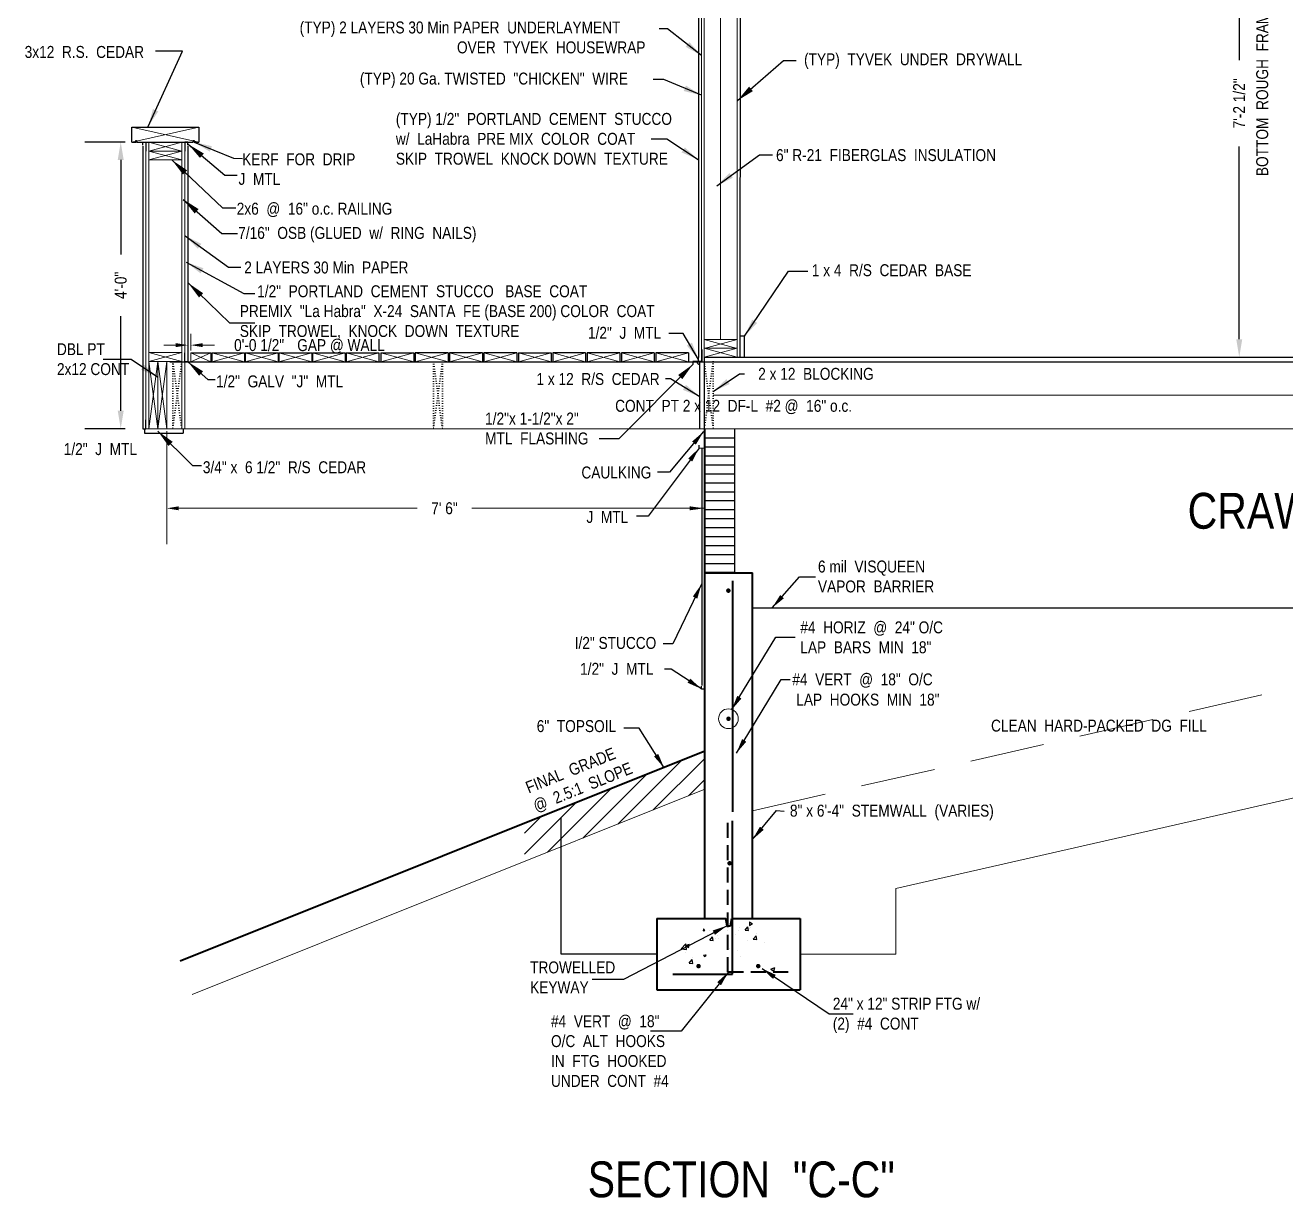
# Model space of a CAD drawing. Extents: x 1662 to 3024, y -14186 to -10515.
# Drawn here: x 1934.9 to 2146.1, y -14156.8 to -13960.5 of the extents above; entities that cross this region are included whole.
import ezdxf

# ---------------------------------------------------------------- set-up
doc = ezdxf.new("R2010")
doc.units = 0
doc.header["$LTSCALE"] = 50
doc.header["$MEASUREMENT"] = 0
doc.linetypes.add('DASHED', pattern=[0.75, 0.5, -0.25])
doc.linetypes.add('DOT2', pattern=[0.125, 0, -0.125])
for name, color, linetype in [('CONCRETE', 7, 'CONTINUOUS'), ('DECK_FRAMING', 4, 'CONTINUOUS'), ('FINFRAMING', 4, 'CONTINUOUS'), ('FLOOR_FRAMING', 3, 'CONTINUOUS'), ('INSULATION', 30, 'CONTINUOUS'), ('PAINTER DIM', 3, 'CONTINUOUS'), ('ROOF_FRAMING', 7, 'CONTINUOUS'), ('TEXT', 250, 'CONTINUOUS'), ('WALL_FRAMING', 2, 'CONTINUOUS'), ('WALLS', 5, 'CONTINUOUS')]:
    doc.layers.add(name, color=color, linetype=linetype)
doc.layers.add('FOUNDATION', color=7, linetype='CONTINUOUS', lineweight=40)
doc.layers.add('FOUNDATION TEXT', color=7, linetype='CONTINUOUS', lineweight=9)
doc.styles.add('ARCHENT', font='technical.ttf', dxfattribs={"height": 2})
doc.linetypes.add('BATTING', pattern='A,0.0001,-0.1,[134,ltypeshp.shx,S=0.1,R=0,X=-0.1,Y=0],-0.2,[134,ltypeshp.shx,S=0.1,R=180,X=0.1,Y=0],-0.1', length=0.4001)
doc.dimstyles.new('ARCHENTLTD', dxfattribs={"dimtxt": 2, "dimasz": 3, "dimexe": 6, "dimexo": 3, "dimgap": 2, "dimtad": 0, "dimdec": 3, "dimzin": 1, "dimdsep": 46, "dimlunit": 4, "dimtxsty": 'ARCHENT', "dimcen": 2, "dimadec": 0, "dimazin": 0, "dimtfac": 1, "dimtdec": 3, "dimtofl": 0, "dimtmove": 0, "dimatfit": 3, "dimfxl": 1, "dimfrac": 2, "dimtolj": 1, "dimtzin": 0, "dimarcsym": 0})

# ---------------------------------------------------------------- blocks, each defined once
blk = doc.blocks.new('*D159')
at = {"layer": 'TEXT', "color": 0, "linetype": 'Continuous', "lineweight": -2, "ltscale": 0.5}
for p, q in [((1951.64, -13980.04), (1944.92, -13980.04)), ((1950.92, -13983.04), (1950.92, -13998.87)), ((1950.92, -14025.04), (1950.92, -14009.22)), ((1951.64, -14028.04), (1944.92, -14028.04))]:
    blk.add_line(p, q, dxfattribs=at)
at = {"layer": 'TEXT', "color": 0, "linetype": 'Continuous', "lineweight": 9, "ltscale": 0.5}
for points in [[(1950.42, -13983.04), (1951.42, -13983.04), (1950.92, -13980.04)], [(1950.42, -14025.04), (1951.42, -14025.04), (1950.92, -14028.04)]]:
    blk.add_solid(points, dxfattribs=at)
at = {"layer": 'TEXT', "color": 0, "linetype": 'Continuous', "lineweight": 20, "ltscale": 0.5, "insert": (1950.92, -14004.04), "char_height": 2, "attachment_point": 5, "rotation": 90, "style": 'ARCHENT'}
blk.add_mtext('\\A1;4\'-0"', dxfattribs=at)
blk = doc.blocks.new('*D169')
at = {"layer": 'PAINTER DIM', "color": 0, "lineweight": -2, "ltscale": 0.25}
for p, q in [((2090.65, -13931.04), (2144.28, -13931.04)), ((2138.28, -13934.04), (2138.28, -13966.35)), ((2138.28, -14013.07), (2138.28, -13980.77)), ((2092.09, -14016.07), (2144.28, -14016.07))]:
    blk.add_line(p, q, dxfattribs=at)
at = {"layer": 'PAINTER DIM', "color": 0, "lineweight": 9, "ltscale": 0.25}
for points in [[(2137.78, -13934.04), (2138.78, -13934.04), (2138.28, -13931.04)], [(2137.78, -14013.07), (2138.78, -14013.07), (2138.28, -14016.07)]]:
    blk.add_solid(points, dxfattribs=at)
at = {"layer": 'PAINTER DIM', "color": 0, "lineweight": 9, "ltscale": 0.25, "insert": (2138.28, -13973.56), "char_height": 2, "attachment_point": 5, "rotation": 90, "style": 'ARCHENT'}
blk.add_mtext('\\A1;7\'-2 1/2"', dxfattribs=at)
blk = doc.blocks.new('*D183')
at = {"layer": 'PAINTER DIM', "color": 0, "lineweight": -2, "ltscale": 0.25}
for p, q in [((2057.15, -13900.01), (2165.22, -13900.01)), ((2159.22, -13903.01), (2159.22, -13950.67)), ((2159.22, -14013.04), (2159.22, -13965.39)), ((2057.18, -14016.04), (2165.22, -14016.04))]:
    blk.add_line(p, q, dxfattribs=at)
at = {"layer": 'PAINTER DIM', "color": 0, "lineweight": 9, "ltscale": 0.25}
for points in [[(2158.72, -13903.01), (2159.72, -13903.01), (2159.22, -13900.01)], [(2158.72, -14013.04), (2159.72, -14013.04), (2159.22, -14016.04)]]:
    blk.add_solid(points, dxfattribs=at)
at = {"layer": 'PAINTER DIM', "color": 0, "lineweight": 9, "ltscale": 0.25, "insert": (2159.22, -13958.03), "char_height": 2, "attachment_point": 5, "rotation": 90, "style": 'ARCHENT'}
blk.add_mtext('\\A1;9\'-9 1/2"', dxfattribs=at)

msp = doc.modelspace()

# ---------------------------------------------------------------- hatches: boundary and pattern name
at = {"layer": 'FOUNDATION', "lineweight": 9, "ltscale": 1.5}
h = msp.add_hatch(dxfattribs=at)
h.set_pattern_fill('ANSI31', color=3, scale=20, style=0)
h.set_pattern_definition([(45, (-9484.6394, -16084.8436), (-1.76776695, 1.76776695), [])])
h.paths.add_polyline_path([(2048.5717, -14088.509), (2048.5717, -14082.0468), (2018.5717, -14094.0468), (2018.5717, -14100.509)])

# ---------------------------------------------------------------- linework, layer by layer
at = {"layer": 'CONCRETE', "color": 7, "linetype": 'Continuous', "lineweight": 30, "ltscale": 0.125}
for p, q in [((2047.723, -13955.6857), (2047.723, -14016.1363)), ((2047.723, -14016.7706), (2047.723, -14016.2706)), ((2048.223, -14015.2706), (2048.223, -14016.7706)), ((2048.223, -14016.7706), (2047.723, -14016.7706)), ((2047.9099, -14028.0701), (2047.9099, -14016.8184)), ((2047.8112, -14031.2789), (2047.8112, -14030.7789)), ((2048.2085, -14071.6488), (2048.2085, -14071.1488)), ((2048.7085, -14070.1488), (2048.7085, -14071.6488)), ((2048.7085, -14071.6488), (2048.2085, -14071.6488))]:
    msp.add_line(p, q, dxfattribs=at)
at = {"layer": 'CONCRETE', "color": 3, "lineweight": 9, "ltscale": 0.25}
msp.add_line((2057.6808, -14016.0684), (2156.5718, -14016.0684), dxfattribs=at)
at = {"layer": 'CONCRETE', "color": 7, "linetype": 'Continuous', "lineweight": 20, "ltscale": 0.125}
msp.add_line((2048.7481, -14031.2789), (2047.8112, -14031.2789), dxfattribs=at)
at = {"layer": 'CONCRETE', "color": 7, "linetype": 'Continuous', "lineweight": 30, "ltscale": 0.25}
msp.add_line((2048.2481, -14031.2789), (2048.2481, -14071.0488), dxfattribs=at)
at = {"layer": 'CONCRETE', "color": 7, "linetype": 'Continuous', "lineweight": 40, "ltscale": 0.15}
msp.add_line((2053.3911, -14053.5045), (2053.3911, -14092.1814), dxfattribs=at)
at = {"layer": 'CONCRETE', "color": 35, "lineweight": 30, "ltscale": 1.5}
msp.add_line((2056.7481, -14058.0443), (2266.8069, -14058.0443), dxfattribs=at)
at = {"layer": 'CONCRETE', "lineweight": 30, "ltscale": 1.5}
for p, q in [((2024.6813, -14116.0443), (2024.6813, -14093.1334)), ((2040.7147, -14116.0443), (2024.6813, -14116.0443))]:
    msp.add_line(p, q, dxfattribs=at)
at = {"layer": 'CONCRETE', "color": 7, "linetype": 'DASHED', "lineweight": 40, "ltscale": 0.1}
for p, q in [((2052.6125, -14119.0443), (2052.6125, -14093.6897)), ((2062.7147, -14119.0443), (2052.6125, -14119.0443))]:
    msp.add_line(p, q, dxfattribs=at)
at = {"layer": 'CONCRETE', "color": 7, "linetype": 'Continuous', "lineweight": 40, "ltscale": 1.5}
for p, q in [((2053.3911, -14119.3711), (2053.3911, -14093.6897)), ((2043.3911, -14119.3711), (2053.3911, -14119.3711))]:
    msp.add_line(p, q, dxfattribs=at)
at = {"layer": 'CONCRETE', "lineweight": 20, "ltscale": 1.5}
for p, q in [((2080.7481, -14105.0371), (2080.7481, -14116.0443)), ((2080.7481, -14116.0443), (2064.7147, -14116.0443))]:
    msp.add_line(p, q, dxfattribs=at)
at = {"layer": 'CONCRETE', "color": 7, "linetype": 'Continuous', "ltscale": 3}
for p, q in [((2054.5771, -14111.4974), (2054.5771, -14111.4974)), ((2055.4942, -14112.0321), (2055.9763, -14111.4576)), ((2056.0918, -14112.0844), (2055.9762, -14111.4576)), ((2056.2342, -14110.6396), (2056.7316, -14110.9751)), ((2056.3882, -14111.509), (2056.3882, -14111.509)), ((2049.2828, -14112.7955), (2049.2828, -14112.7955)), ((2049.526, -14112.1376), (2049.526, -14112.1376)), ((2049.5859, -14113.6909), (2050.068, -14113.1164)), ((2049.5859, -14113.6909), (2050.1837, -14113.7432)), ((2050.1835, -14113.7433), (2050.0679, -14113.1164)), ((2050.0975, -14112.3372), (2050.0975, -14112.3372)), ((2050.4854, -14112.8254), (2050.4854, -14112.8254)), ((2050.4989, -14113.4728), (2050.4989, -14113.4728)), ((2050.8983, -14112.8587), (2050.8983, -14112.8587)), ((2051.1268, -14113.3973), (2051.1268, -14113.3973)), ((2052.6009, -14112.0076), (2052.6009, -14112.0076)), ((2053.8476, -14112.7815), (2053.8476, -14112.7815)), ((2054.3339, -14112.1553), (2054.3339, -14112.1553)), ((2055.4942, -14112.0321), (2056.0919, -14112.0844)), ((2055.8372, -14113.6984), (2055.8372, -14113.6984)), ((2056.3173, -14111.8243), (2056.3173, -14111.8243)), ((2056.8817, -14113.554), (2057.3638, -14112.9795)), ((2056.8817, -14113.554), (2057.4795, -14113.6063)), ((2057.4793, -14113.6063), (2057.3637, -14112.9795)), ((2057.4423, -14112.5658), (2057.4423, -14112.5658)), ((2044.8046, -14115.1243), (2045.5835, -14114.3126)), ((2044.8046, -14115.1243), (2045.694, -14115.2623)), ((2045.5106, -14114.6133), (2046.2108, -14114.3445)), ((2045.5106, -14114.6133), (2046.008, -14114.9488)), ((2045.6939, -14115.2623), (2045.5834, -14114.3126)), ((2045.5937, -14115.798), (2045.5937, -14115.798)), ((2046.0079, -14114.9488), (2046.2107, -14114.3445)), ((2052.8816, -14115.021), (2052.8816, -14115.021)), ((2054.2123, -14115.4842), (2054.2123, -14115.4842)), ((2058.7134, -14114.02), (2058.7134, -14114.02)), ((2046.1582, -14117.5277), (2046.6403, -14116.9531)), ((2046.1582, -14117.5277), (2046.7559, -14117.58)), ((2046.7558, -14117.58), (2046.6401, -14116.9532)), ((2046.7188, -14116.5395), (2046.7188, -14116.5395)), ((2054.8116, -14116.5099), (2054.8116, -14116.5099)), ((2059.813, -14118.5477), (2060.5132, -14118.2789)), ((2059.813, -14118.5477), (2060.3104, -14118.8832)), ((2060.3103, -14118.8833), (2060.5131, -14118.279))]:
    msp.add_line(p, q, dxfattribs=at)
at = {"layer": 'CONCRETE', "ltscale": 1.5}
for p, q in [((2056.2272, -14110.6489), (2056.2573, -14111.2514)), ((2056.2573, -14111.2514), (2056.7246, -14110.9652)), ((2048.5398, -14111.8126), (2048.49, -14112.153)), ((2048.49, -14112.153), (2048.7725, -14112.0617)), ((2048.5289, -14116.2289), (2048.9339, -14116.1566)), ((2048.9339, -14116.1566), (2048.7965, -14116.4891))]:
    msp.add_line(p, q, dxfattribs=at)
at = {"layer": 'CONCRETE', "color": 1, "linetype": 'Continuous', "ltscale": 1.5, "const_width": 0.375}
for points in [[(2052.8941, -14055.1682, -1), (2052.5191, -14055.1682, -1)], [(2052.9117, -14076.6143, -1), (2052.5367, -14076.6143, -1)], [(2053.0979, -14100.8242, -1), (2052.7229, -14100.8242, -1)]]:
    msp.add_lwpolyline(points, format="xyb", close=True, dxfattribs=at)
at = {"layer": 'CONCRETE', "color": 7, "linetype": 'Continuous', "ltscale": 1.5, "const_width": 0.375}
for points in [[(2047.5272, -14118.0443, 1), (2047.9022, -14118.0443, 1)], [(2057.9022, -14118.0443, -1), (2057.5272, -14118.0443, -1)]]:
    msp.add_lwpolyline(points, format="xyb", close=True, dxfattribs=at)
at = {"layer": 'DECK_FRAMING', "color": 7, "linetype": 'Continuous', "lineweight": 9, "ltscale": 0.25}
for p, q in [((1952.7626, -13977.5444), (1964.0126, -13980.0444)), ((1952.7626, -13980.0444), (1964.0126, -13977.5444))]:
    msp.add_line(p, q, dxfattribs=at)
at = {"layer": 'DECK_FRAMING', "color": 7, "linetype": 'Continuous', "lineweight": 9, "ltscale": 1.5}
for p, q in [((1966.0187, -14015.3241), (1962.6447, -14016.8184)), ((1962.6447, -14015.3241), (1966.0187, -14016.8241)), ((1971.6722, -14015.3241), (1966.1687, -14016.8241)), ((1966.1722, -14015.3241), (1971.6722, -14016.8241)), ((1977.2854, -14015.3241), (1971.7819, -14016.8241)), ((1971.7854, -14015.3241), (1977.2854, -14016.8241)), ((1982.914, -14015.3241), (1977.4104, -14016.8241)), ((1977.414, -14015.3241), (1982.914, -14016.8241)), ((1988.5356, -14015.3241), (1983.0321, -14016.8241)), ((1983.0356, -14015.3241), (1988.5356, -14016.8241)), ((1994.1641, -14015.3241), (1988.6606, -14016.8241)), ((1988.6641, -14015.3241), (1994.1641, -14016.8241)), ((1994.5086, -14015.3241), (2000.0127, -14016.8241)), ((2000.0127, -14015.3241), (1994.5086, -14016.8241)), ((2000.2621, -14015.3241), (2005.7662, -14016.8241)), ((2005.7662, -14015.3241), (2000.2621, -14016.8241)), ((2006.0156, -14015.3241), (2011.5197, -14016.8241)), ((2011.5197, -14015.3241), (2006.0156, -14016.8241)), ((2011.7691, -14015.3241), (2017.2732, -14016.8241)), ((2017.2732, -14015.3241), (2011.7691, -14016.8241)), ((2017.5305, -14015.3456), (2023.0346, -14016.8456)), ((2023.0346, -14015.3456), (2017.5305, -14016.8456)), ((2023.2762, -14015.3241), (2028.7803, -14016.8241)), ((2028.7803, -14015.3241), (2023.2762, -14016.8241)), ((2029.0297, -14015.3241), (2034.5338, -14016.8241)), ((2034.5338, -14015.3241), (2029.0297, -14016.8241)), ((2034.7832, -14015.3241), (2040.2873, -14016.8241)), ((2040.2873, -14015.3241), (2034.7832, -14016.8241)), ((2040.5367, -14015.3241), (2046.0409, -14016.8241)), ((2046.0409, -14015.3241), (2040.5367, -14016.8241))]:
    msp.add_line(p, q, dxfattribs=at)
at = {"layer": 'DECK_FRAMING', "color": 7, "linetype": 'Continuous', "ltscale": 1.5}
for p, q in [((1962.6447, -14015.3241), (1966.0187, -14015.3241)), ((1966.0187, -14015.3241), (1966.0187, -14016.8241)), ((1966.1722, -14015.3241), (1966.1687, -14016.8241)), ((1966.1722, -14015.3241), (1971.6722, -14015.3241)), ((1971.6722, -14015.3241), (1971.6722, -14016.8241)), ((1971.7854, -14015.3241), (1971.7819, -14016.8241)), ((1971.7854, -14015.3241), (1977.2854, -14015.3241)), ((1977.2854, -14015.3241), (1977.2854, -14016.8241)), ((1977.414, -14015.3241), (1977.4104, -14016.8241)), ((1977.414, -14015.3241), (1982.914, -14015.3241)), ((1982.914, -14015.3241), (1982.914, -14016.8241)), ((1983.0356, -14015.3241), (1983.0321, -14016.8241)), ((1983.0356, -14015.3241), (1988.5356, -14015.3241)), ((1988.5356, -14015.3241), (1988.5356, -14016.8241)), ((1988.6641, -14015.3241), (1988.6606, -14016.8241)), ((1988.6641, -14015.3241), (1994.1641, -14015.3241)), ((1994.1641, -14015.3241), (1994.1641, -14016.8241)), ((1994.5086, -14015.3241), (1994.5086, -14016.8241)), ((1994.5127, -14015.3241), (2000.0127, -14015.3241)), ((2000.0127, -14015.3241), (2000.0127, -14016.8241)), ((2005.7662, -14015.3241), (2000.2621, -14015.3241)), ((2000.2621, -14015.3241), (2000.2621, -14016.8241)), ((2005.7662, -14015.3241), (2005.7662, -14016.8241)), ((2011.5197, -14015.3241), (2006.0156, -14015.3241)), ((2006.0156, -14015.3241), (2006.0156, -14016.8241)), ((2011.5197, -14015.3241), (2011.5197, -14016.8241)), ((2017.2732, -14015.3241), (2011.7691, -14015.3241)), ((2011.7691, -14015.3241), (2011.7691, -14016.8241)), ((2017.2732, -14015.3241), (2017.2732, -14016.8241)), ((2017.5305, -14015.3456), (2017.5305, -14016.8456)), ((2017.5305, -14015.3456), (2023.0305, -14015.3456)), ((2023.0346, -14015.3456), (2023.0346, -14016.8456)), ((2028.7803, -14015.3241), (2023.2762, -14015.3241)), ((2023.284, -14015.3456), (2023.284, -14016.8456)), ((2028.7803, -14015.3241), (2028.7803, -14016.8241)), ((2034.5338, -14015.3241), (2029.0297, -14015.3241)), ((2029.0297, -14015.3241), (2029.0297, -14016.8241)), ((2034.5338, -14015.3241), (2034.5338, -14016.8241)), ((2040.2873, -14015.3241), (2034.7832, -14015.3241)), ((2034.7832, -14015.3241), (2034.7832, -14016.8241)), ((2040.2873, -14015.3241), (2040.2873, -14016.8241)), ((2046.0409, -14015.3241), (2040.5367, -14015.3241)), ((2040.5367, -14015.3241), (2040.5367, -14016.8241)), ((2046.0409, -14015.3241), (2046.0409, -14016.8241))]:
    msp.add_line(p, q, dxfattribs=at)
at = {"layer": 'FINFRAMING', "color": 7, "linetype": 'Continuous', "lineweight": 30, "ltscale": 0.125}
for p, q in [((2054.6808, -14016.0684), (2054.7102, -13955.6857)), ((2055.4317, -14012.544), (2054.6808, -14012.5442)), ((2055.4317, -14016.044), (2055.4317, -14012.544))]:
    msp.add_line(p, q, dxfattribs=at)
at = {"layer": 'FINFRAMING', "color": 7, "linetype": 'Continuous', "lineweight": 30, "ltscale": 0.25}
for p, q in [((2048.2581, -14014.7575), (2048.2463, -14016.7815)), ((2046.7463, -14016.7815), (2046.7463, -14017.2815)), ((2048.2463, -14016.7815), (2046.7463, -14016.7815))]:
    msp.add_line(p, q, dxfattribs=at)
at = {"layer": 'FINFRAMING', "color": 7, "linetype": 'Continuous', "lineweight": 9, "ltscale": 0.25}
for p, q in [((2048.7892, -14112.0617), (2048.5392, -14111.8117)), ((2048.7892, -14116.4811), (2048.5392, -14116.2311))]:
    msp.add_line(p, q, dxfattribs=at)
at = {"layer": 'FINFRAMING', "color": 7, "linetype": 'Continuous', "lineweight": 30, "ltscale": 0.25}
msp.add_arc((2047.9104, -14016.8422), 0.4386, 176.892641, 269.941164, dxfattribs=at)
at = {"layer": 'FLOOR_FRAMING', "color": 7, "linetype": 'Continuous', "lineweight": 20, "ltscale": 1.5}
for p, q in [((2048.6605, -13934.0443), (2048.6605, -14016.0443)), ((2048.6599, -14013.0925), (2054.1599, -14013.0925)), ((2048.6599, -14014.5684), (2054.1599, -14014.5684)), ((1958.6448, -14016.7943), (1958.6448, -14028.0443))]:
    msp.add_line(p, q, dxfattribs=at)
at = {"layer": 'FLOOR_FRAMING', "color": 7, "linetype": 'Continuous', "lineweight": 30, "ltscale": 0.25}
for p, q in [((1954.6448, -13980.7318), (1954.6448, -14027.4818)), ((1962.1448, -13980.7318), (1962.1448, -14016.8184))]:
    msp.add_line(p, q, dxfattribs=at)
at = {"layer": 'FLOOR_FRAMING', "color": 7, "linetype": 'Continuous', "lineweight": 20, "ltscale": 0.25}
for p, q in [((1955.6448, -13980.0443), (1955.6448, -14028.0443)), ((1961.1448, -13980.0443), (1961.1448, -14028.0443)), ((1955.1448, -13981.6068), (1955.1448, -14026.4818)), ((1961.1448, -13981.5443), (1955.6448, -13981.5443)), ((1961.6448, -13981.6068), (1961.6448, -14016.8184)), ((1961.1448, -13983.0443), (1955.6448, -13983.0443)), ((1961.1448, -14015.2944), (1955.6304, -14015.2944)), ((1957.1448, -14016.7943), (1957.1448, -14028.0443)), ((1961.6448, -14016.8184), (1961.6448, -14028.0443))]:
    msp.add_line(p, q, dxfattribs=at)
at = {"layer": 'FLOOR_FRAMING', "color": 7, "linetype": 'Continuous', "lineweight": 9, "ltscale": 0.25}
for p, q in [((1955.6448, -13980.0443), (1961.1448, -13981.5443)), ((1961.1304, -13980.0444), (1955.6448, -13981.5443)), ((1955.6448, -13981.5443), (1961.1448, -13983.0443)), ((1961.1304, -13981.5444), (1955.6448, -13983.0443)), ((1955.6304, -14015.2944), (1961.1448, -14016.7943)), ((1961.1448, -14015.2944), (1955.6448, -14016.7943)), ((1957.1448, -14016.7943), (1955.6448, -14028.0443)), ((1955.6448, -14016.7943), (1957.1448, -14028.0443)), ((1958.6448, -14016.7943), (1957.1448, -14028.0443)), ((1957.1448, -14016.7943), (1958.6448, -14028.0443))]:
    msp.add_line(p, q, dxfattribs=at)
at = {"layer": 'FLOOR_FRAMING', "color": 7, "linetype": 'Continuous', "lineweight": 9, "ltscale": 1.5}
for p, q in [((2048.6599, -14013.0925), (2054.1599, -14014.5925)), ((2054.1599, -14013.0925), (2048.6599, -14014.5925)), ((2048.6599, -14014.5684), (2054.1599, -14016.0684)), ((2054.1599, -14014.5684), (2048.6599, -14016.0684))]:
    msp.add_line(p, q, dxfattribs=at)
at = {"layer": 'FLOOR_FRAMING', "color": 7, "linetype": 'Continuous'}
for p, q in [((2048.6599, -14016.0443), (2048.6599, -14016.7943)), ((2048.6599, -14016.7943), (2048.6599, -14028.0925)), ((2053.7849, -14052.0432), (2053.7849, -14028.0684)), ((2048.6598, -14029.5925), (2053.7849, -14029.5925)), ((2048.6598, -14031.0924), (2053.7848, -14031.0924)), ((2048.6598, -14032.5924), (2053.7849, -14032.5924)), ((2048.6598, -14034.0924), (2053.7849, -14034.0924)), ((2048.6598, -14035.5924), (2053.7849, -14035.5924)), ((2048.6598, -14037.0924), (2053.7849, -14037.0924)), ((2048.6598, -14038.5923), (2053.7849, -14038.5923)), ((2048.6598, -14040.0923), (2053.7849, -14040.0923)), ((2048.6598, -14041.5923), (2053.7849, -14041.5923)), ((2048.6598, -14043.0923), (2053.7848, -14043.0923)), ((2048.6598, -14044.5923), (2053.7849, -14044.5923)), ((2048.6598, -14046.0923), (2053.7849, -14046.0923)), ((2048.6598, -14047.5922), (2053.7849, -14047.5922)), ((2048.6598, -14049.0922), (2053.7849, -14049.0922)), ((2048.6598, -14050.5922), (2053.7849, -14050.5922)), ((2048.6598, -14052.0432), (2053.7894, -14052.0525))]:
    msp.add_line(p, q, dxfattribs=at)
at = {"layer": 'FLOOR_FRAMING', "color": 7, "linetype": 'Continuous', "lineweight": 20}
for p, q in [((1961.1448, -14016.7943), (1955.6448, -14016.7943)), ((2048.6599, -14028.0703), (1955.1448, -14028.0443)), ((2515.276, -14028.0703), (2048.6599, -14028.0703))]:
    msp.add_line(p, q, dxfattribs=at)
at = {"layer": 'FLOOR_FRAMING', "color": 7, "linetype": 'DOT2', "lineweight": 9, "ltscale": 0.05}
for p, q in [((1959.6448, -14016.8203), (1961.1416, -14028.046)), ((1961.1448, -14016.8203), (1959.6481, -14028.0456)), ((2003.3084, -14016.8203), (2004.8084, -14028.0703)), ((2004.8084, -14016.8203), (2003.3084, -14028.0703))]:
    msp.add_line(p, q, dxfattribs=at)
at = {"layer": 'FLOOR_FRAMING', "color": 7, "linetype": 'DOT2', "lineweight": 15, "ltscale": 0.05}
for p, q in [((2003.3084, -14016.8203), (2003.3084, -14028.0703)), ((2004.8084, -14016.8203), (2004.8084, -14028.0703)), ((2050.1599, -14016.7943), (2048.6599, -14028.0703)), ((2048.6631, -14016.8184), (2050.1599, -14028.0443)), ((2050.1599, -14016.7943), (2050.1599, -14028.0443))]:
    msp.add_line(p, q, dxfattribs=at)
at = {"layer": 'FOUNDATION', "ltscale": 1.5}
for p, q in [((2048.7481, -14110.0443), (2048.7481, -14028.0925)), ((2048.6602, -14052.1682), (2056.7481, -14052.1682)), ((2056.7481, -14110.0443), (2056.7481, -14052.1682)), ((2040.7147, -14110.0443), (2052.2724, -14110.0443)), ((2040.7147, -14110.0443), (2040.7147, -14122.0443)), ((2053.2762, -14110.0443), (2064.7147, -14110.0443)), ((2064.7147, -14110.0443), (2064.7147, -14122.0443)), ((2040.7147, -14122.0443), (2064.7147, -14122.0443))]:
    msp.add_line(p, q, dxfattribs=at)
at = {"layer": 'FOUNDATION', "linetype": 'DASHED', "lineweight": 9, "ltscale": 0.5}
msp.add_line((2056.7481, -14092.0443), (2266.526, -14044.2452), dxfattribs=at)
at = {"layer": 'FOUNDATION', "lineweight": 20, "ltscale": 1.5}
msp.add_line((2080.7481, -14105.0371), (2240.7531, -14068.579), dxfattribs=at)
at = {"layer": 'FOUNDATION', "color": 3, "ltscale": 1.5}
msp.add_line((1960.8554, -14117.1333), (2048.7481, -14081.9762), dxfattribs=at)
at = {"layer": 'FOUNDATION', "color": 3, "lineweight": 20, "ltscale": 1.5}
msp.add_line((1962.8631, -14122.7924), (2048.7481, -14088.4384), dxfattribs=at)
at = {"layer": 'FOUNDATION', "color": 7, "linetype": 'Continuous', "ltscale": 0.5}
for p, q in [((2052.4875, -14111.3129), (2052.2724, -14110.0443)), ((2053.0649, -14111.3125), (2053.28, -14110.0443))]:
    msp.add_line(p, q, dxfattribs=at)
at = {"layer": 'FOUNDATION', "color": 7, "linetype": 'Continuous', "ltscale": 0.125}
msp.add_line((2052.4875, -14111.3129), (2053.0649, -14111.3125), dxfattribs=at)
at = {"layer": 'FOUNDATION TEXT', "color": 7, "linetype": 'Continuous', "ltscale": 0.15}
msp.add_circle((2052.7242, -14076.6143), 1.649, dxfattribs=at)
at = {"layer": 'INSULATION', "linetype": 'BATTING', "lineweight": 9, "ltscale": 0.125}
msp.add_line((2051.3804, -13934.0443), (2051.4099, -14013.0925), dxfattribs=at)
at = {"layer": 'INSULATION', "linetype": 'BATTING', "lineweight": 9, "ltscale": 0.25}
msp.add_line((2050.1599, -14022.4193), (2273.0453, -14022.4213), dxfattribs=at)
at = {"layer": 'ROOF_FRAMING', "linetype": 'Continuous', "lineweight": 20, "ltscale": 0.5}
msp.add_line((2054.1605, -13934.0443), (2054.1817, -14016.0443), dxfattribs=at)
at = {"layer": 'ROOF_FRAMING', "linetype": 'Continuous', "lineweight": 20, "ltscale": 0.125}
for p, q in [((1962.1448, -14012.3241), (1962.1448, -14008.0507)), ((1962.6447, -14015.3241), (1962.6447, -14016.8184))]:
    msp.add_line(p, q, dxfattribs=at)
at = {"layer": 'ROOF_FRAMING', "linetype": 'Continuous', "lineweight": 9, "ltscale": 0.125}
for p, q in [((1962.6662, -14012.1827), (1962.6662, -14014.9493)), ((1960.1448, -14014.0507), (1958.1448, -14014.0507)), ((1964.6447, -14014.0507), (1966.6447, -14014.0507))]:
    msp.add_line(p, q, dxfattribs=at)
at = {"layer": 'ROOF_FRAMING', "color": 7, "linetype": 'Continuous'}
for p, q in [((2048.6599, -14016.0684), (2055.4317, -14016.0684)), ((1959.1448, -14016.8184), (2048.6599, -14016.8184)), ((2048.6599, -14016.8184), (2274.5474, -14016.8184))]:
    msp.add_line(p, q, dxfattribs=at)
at = {"layer": 'ROOF_FRAMING', "color": 7, "linetype": 'Continuous', "lineweight": 30}
msp.add_line((2055.4317, -14016.0684), (2274.5356, -14016.0684), dxfattribs=at)
at = {"layer": 'ROOF_FRAMING', "linetype": 'Continuous', "lineweight": 9, "ltscale": 0.125}
for points in [[(1960.1448, -14013.7174), (1960.1448, -14014.3841), (1962.1448, -14014.0507)], [(1964.6447, -14013.7174), (1964.6447, -14014.3841), (1962.6447, -14014.0507)]]:
    msp.add_solid(points, dxfattribs=at)
at = {"layer": 'TEXT', "color": 7, "linetype": 'Continuous', "ltscale": 0.15}
for p, q in [((1953.7626, -13980.0444), (1962.1462, -13980.0444)), ((1955.6448, -13980.0443), (1961.1304, -13980.0444))]:
    msp.add_line(p, q, dxfattribs=at)
at = {"layer": 'TEXT', "color": 7, "linetype": 'Continuous', "lineweight": 30, "ltscale": 0.125}
msp.add_line((1962.1462, -13980.0443), (1961.6462, -13980.0443), dxfattribs=at)
at = {"layer": 'TEXT', "color": 7, "linetype": 'Continuous', "lineweight": 30, "ltscale": 0.15}
for p, q in [((1962.1462, -13980.0444), (1963.0794, -13980.0444)), ((1963.2044, -13980.0444), (1964.0126, -13980.0444))]:
    msp.add_line(p, q, dxfattribs=at)
at = {"layer": 'TEXT', "color": 3, "linetype": 'Continuous', "lineweight": 20, "ltscale": 0.25}
msp.add_solid([(2046.2224, -14041.0452), (2046.2224, -14041.7119), (2048.6598, -14041.3786)], dxfattribs=at)
at = {"layer": 'TEXT', "color": 7, "linetype": 'Continuous', "lineweight": 20, "ltscale": 0.25}
msp.add_solid([(2046.2224, -14041.0452), (2046.2224, -14041.7119), (2048.2224, -14041.3786)], dxfattribs=at)
at = {"layer": 'WALL_FRAMING', "color": 7, "linetype": 'Continuous', "lineweight": 20, "ltscale": 0.14}
msp.add_line((2047.723, -13932.0443), (2047.723, -14016.8184), dxfattribs=at)
at = {"layer": 'WALL_FRAMING', "color": 7, "linetype": 'Continuous', "lineweight": 9, "ltscale": 0.14}
msp.add_line((2048.223, -13931.5443), (2048.223, -14016.8184), dxfattribs=at)
at = {"layer": 'WALL_FRAMING', "color": 7, "lineweight": 30, "ltscale": 0.25}
for p, q in [((1953.4278, -13980.0445), (1953.4278, -13979.7945)), ((1953.4278, -13979.7945), (1953.5528, -13979.7945)), ((1953.5528, -13979.7945), (1953.5529, -13980.0443)), ((1963.0794, -13979.7945), (1963.2044, -13979.7945)), ((1963.0794, -13980.0445), (1963.0794, -13979.7945)), ((1963.2044, -13979.7945), (1963.2044, -13980.0443))]:
    msp.add_line(p, q, dxfattribs=at)
at = {"layer": 'WALL_FRAMING', "color": 7, "lineweight": 9, "ltscale": 0.25}
msp.add_line((1954.8948, -14028.7906), (1961.3817, -14028.8094), dxfattribs=at)
at = {"layer": 'WALLS', "color": 7, "linetype": 'Continuous', "lineweight": 30, "ltscale": 0.5}
for p, q in [((1952.7626, -13980.0444), (1952.7626, -13977.5444)), ((1952.7626, -13977.5444), (1964.0126, -13977.5444)), ((1964.0126, -13977.5444), (1964.0126, -13980.0444)), ((1954.6357, -13980.5442), (1954.6357, -13980.0442)), ((1954.6357, -13980.0442), (1955.1357, -13980.0442)), ((1955.1357, -13980.0442), (1955.1357, -13981.5442)), ((1961.6462, -13980.0443), (1961.6462, -13981.5443)), ((1962.1462, -13980.5443), (1962.1462, -13980.0443)), ((1961.6448, -14016.8184), (1961.6448, -14015.3184)), ((1962.1448, -14016.8184), (1961.6448, -14016.8184)), ((1955.1448, -14028.0443), (1955.1448, -14026.5443)), ((1954.6448, -14027.5443), (1954.6448, -14028.0443)), ((1954.6448, -14028.0443), (1955.1448, -14028.0443)), ((1954.8948, -14028.0406), (1954.8948, -14028.7906)), ((1954.8948, -14028.7906), (1961.3817, -14028.8094)), ((1961.3817, -14028.0402), (1961.3817, -14028.8094))]:
    msp.add_line(p, q, dxfattribs=at)
at = {"layer": 'WALLS', "color": 7, "linetype": 'Continuous', "lineweight": 30, "ltscale": 0.15}
for p, q in [((1952.7626, -13980.0444), (1953.4278, -13980.0443)), ((1953.5529, -13980.0443), (1954.6357, -13980.0442))]:
    msp.add_line(p, q, dxfattribs=at)
at = {"layer": 'WALLS', "color": 7, "linetype": 'Continuous', "lineweight": 20, "ltscale": 0.5}
msp.add_line((1962.1462, -13980.0443), (1961.6462, -13980.0443), dxfattribs=at)
at = {"layer": 'WALLS', "color": 7, "linetype": 'DOT2', "lineweight": 15, "ltscale": 0.05}
msp.add_line((1959.6448, -14016.7943), (1959.6448, -14028.0202), dxfattribs=at)
at = {"layer": 'WALLS', "color": 3, "linetype": 'Continuous', "lineweight": 20, "ltscale": 0.125}
for p, q in [((1958.6448, -14028.4696), (1958.6448, -14047.3786)), ((1960.6448, -14041.3786), (2000.5497, -14041.3786)), ((2048.6598, -14041.3786), (2009.755, -14041.3786))]:
    msp.add_line(p, q, dxfattribs=at)
at = {"layer": 'WALLS', "color": 3, "linetype": 'Continuous', "lineweight": -3, "ltscale": 0.125}
msp.add_solid([(1960.6448, -14041.0452), (1960.6448, -14041.7119), (1958.6448, -14041.3786)], dxfattribs=at)

# ---------------------------------------------------------------- texts
at = {"layer": 'CONCRETE', "color": 7, "linetype": 'Continuous', "lineweight": 9, "ltscale": 0.125, "attachment_point": 1, "style": 'ARCHENT'}
for s, insert, char_height in [('CAULKING', (2028.0919, -14034.3734), 2), ('J  MTL', (2028.9335, -14041.8244), 2), ('I/2" STUCCO', (2026.9628, -14062.9247), 2), ('6"  TOPSOIL', (2020.607, -14076.848), 2), ('SECTION  "C-C"', (2029.1423, -14150.7576), 6)]:
    msp.add_mtext(s, dxfattribs=dict(at, insert=insert, char_height=char_height))
at = {"layer": 'CONCRETE', "color": 7, "linetype": 'Continuous', "lineweight": 9, "ltscale": 0.125, "width": 36.0625, "attachment_point": 1, "style": 'ARCHENT'}
for s, insert, char_height in [('CRAWLSPACE', (2129.6409, -14038.7909), 6), ('6 mil  VISQUEEN  \\PVAPOR  BARRIER', (2067.7133, -14050.1258), 2)]:
    msp.add_mtext(s, dxfattribs=dict(at, insert=insert, char_height=char_height))
at = {"layer": 'FOUNDATION TEXT', "color": 7, "linetype": 'Continuous', "lineweight": 9, "ltscale": 0.15, "char_height": 2, "attachment_point": 1, "style": 'ARCHENT'}
for s, insert, width in [('#4  HORIZ  @  24" O/C\\PLAP  BARS  MIN  18"', (2064.7616, -14060.3176), 30.1875), ('CLEAN  HARD-PACKED  DG  FILL', (2096.7079, -14076.7699), 51.732692), ('#4  VERT  @  18"\\PO/C  ALT  HOOKS  \\PIN  FTG  HOOKED\\PUNDER  CONT  #4', (2022.9949, -14126.2697), 36.125)]:
    msp.add_mtext(s, dxfattribs=dict(at, insert=insert, width=width))
at = {"layer": 'FOUNDATION TEXT', "color": 7, "linetype": 'Continuous', "lineweight": 9, "ltscale": 0.125, "char_height": 2, "attachment_point": 1, "style": 'ARCHENT'}
for s, insert in [('1/2"  J  MTL', (2027.8735, -14067.2583)), ('TROWELLED\\PKEYWAY', (2019.4999, -14117.261))]:
    msp.add_mtext(s, dxfattribs=dict(at, insert=insert))
at = {"layer": 'FOUNDATION TEXT', "color": 7, "linetype": 'Continuous', "lineweight": 9, "ltscale": 0.15, "char_height": 2, "attachment_point": 1, "style": 'ARCHENT'}
for s, insert in [('#4  VERT  @  18"  O/C', (2063.4172, -14069.0238)), ('LAP  HOOKS  MIN  18"', (2064.0832, -14072.4172)), ('8" x 6\'-4"  STEMWALL  (VARIES)', (2063.0192, -14091.0095))]:
    msp.add_mtext(s, dxfattribs=dict(at, insert=insert))
at = {"layer": 'FOUNDATION TEXT', "color": 7, "linetype": 'Continuous', "lineweight": 9, "ltscale": 0.125, "insert": (2018.5148, -14087.2921), "char_height": 2, "width": 22.375, "attachment_point": 1, "rotation": 21.870464, "style": 'ARCHENT'}
msp.add_mtext('FINAL  GRADE\\P@  2.5:1  SLOPE', dxfattribs=at)
at = {"layer": 'FOUNDATION TEXT', "color": 7, "linetype": 'Continuous', "lineweight": 9, "ltscale": 0.05, "insert": (2070.2017, -14123.3359), "char_height": 2, "attachment_point": 1, "style": 'ARCHENT'}
msp.add_mtext('24" x 12" STRIP FTG w/\\P(2)  #4  CONT', dxfattribs=at)
at = {"layer": 'ROOF_FRAMING', "linetype": 'Continuous', "lineweight": 9, "ltscale": 0.125, "insert": (1974.1016, -14014.0507), "char_height": 2, "attachment_point": 5, "style": 'ARCHENT'}
msp.add_mtext('\\A1;0\'-0 1/2"', dxfattribs=at)
at = {"layer": 'TEXT', "color": 3, "linetype": 'Continuous', "lineweight": 9, "ltscale": 0.125, "insert": (2141.1277, -13985.7398), "char_height": 2, "attachment_point": 1, "rotation": 90, "style": 'ARCHENT'}
msp.add_mtext('BOTTOM  ROUGH  FRAMING', dxfattribs=at)
at = {"layer": 'TEXT', "color": 7, "linetype": 'Continuous', "lineweight": 9, "ltscale": 0.125, "char_height": 2, "style": 'ARCHENT'}
for s, insert, attachment_point in [('\\pi-59.509;(TYP) 2 LAYERS 30 Min PAPER  UNDERLAYMENT\\P\\pi-33.154;OVER  TYVEK  HOUSEWRAP', (2040.4023, -13959.8506), 1), ('3x12  R.S.  CEDAR', (1934.8332, -13963.9488), 1), ('(TYP)  TYVEK  UNDER  DRYWALL', (2065.3865, -13965.1762), 1), ('(TYP) 20 Ga. TWISTED  "CHICKEN"  WIRE', (1990.9816, -13968.4054), 1), ('(TYP) 1/2"  PORTLAND  CEMENT  STUCCO\\Pw/  LaHabra  PRE MIX  COLOR  COAT\\PSKIP  TROWEL  KNOCK DOWN  TEXTURE', (1997.0061, -13975.1627), 1), ('KERF  FOR  DRIP', (1971.2575, -13981.9301), 1), ('6" R-21  FIBERGLAS  INSULATION', (2060.6942, -13981.2265), 1), ('1 x 4  R/S  CEDAR  BASE', (2066.6871, -14000.5), 1), ('1/2"  J  MTL', (2029.1872, -14010.9858), 1), ('GAP @ WALL', (1980.48, -14013.0492), 1), ('1 x 12  R/S  CEDAR', (2020.5597, -14018.7206), 1), ('2 x 12  BLOCKING', (2077.0545, -14017.8578), 3), ('CONT  PT 2 x 12  DF-L  #2 @  16" o.c.', (2073.4255, -14023.2119), 3), ('1/2"x 1-1/2"x 2"  \\PMTL  FLASHING', (2011.9583, -14025.344), 1), ('1/2"  J  MTL', (1941.3742, -14030.4605), 1)]:
    msp.add_mtext(s, dxfattribs=dict(at, insert=insert, attachment_point=attachment_point))
at = {"layer": 'TEXT', "color": 7, "linetype": 'Continuous', "lineweight": 9, "ltscale": 0.125, "insert": (1970.6488, -13985.2047), "char_height": 2, "width": 9.5, "attachment_point": 1, "style": 'ARCHENT'}
msp.add_mtext('J  MTL', dxfattribs=at)
at = {"layer": 'TEXT', "color": 7, "linetype": 'Continuous', "lineweight": 9, "ltscale": 0.5, "char_height": 2, "attachment_point": 1, "style": 'ARCHENT'}
for s, insert in [('2x6  @  16" o.c. RAILING', (1970.3506, -13990.2004)), ('7/16"  OSB (GLUED  w/  RING  NAILS)', (1970.6046, -13994.2546)), ('2 LAYERS 30 Min  PAPER', (1971.6058, -14000.0433)), ('1/2"  PORTLAND  CEMENT  STUCCO   BASE  COAT', (1973.7758, -14004.0272)), ('PREMIX  "La Habra"  X-24  SANTA  FE (BASE 200) COLOR  COAT\\PSKIP  TROWEL,  KNOCK  DOWN  TEXTURE   ', (1970.8645, -14007.351)), ('DBL PT \\P2x12 CONT ', (1940.2386, -14013.727)), ('1/2"  GALV  "J"  MTL', (1966.8931, -14019.1196))]:
    msp.add_mtext(s, dxfattribs=dict(at, insert=insert))
at = {"layer": 'WALLS', "color": 7, "linetype": 'Continuous', "lineweight": 9, "ltscale": 0.5, "insert": (1964.6792, -14033.5015), "char_height": 2, "attachment_point": 1, "style": 'ARCHENT'}
msp.add_mtext('3/4" x  6 1/2"  R/S  CEDAR', dxfattribs=at)
at = {"layer": 'WALLS', "color": 3, "linetype": 'Continuous', "lineweight": 20, "ltscale": 0.125, "insert": (2005.1524, -14041.3786), "char_height": 2, "attachment_point": 5, "style": 'ARCHENT'}
msp.add_mtext('7\' 6"', dxfattribs=at)

# ---------------------------------------------------------------- dimensions: what is measured, and where the dimension line sits
at = {"layer": 'PAINTER DIM', "color": 3, "lineweight": 9, "ltscale": 0.25}
dim = msp.add_linear_dim(base=(2159.2238, -14016.0443), p1=(2054.147, -13900.0138), p2=(2054.1817, -14016.0443), angle=90, text='9\'-9 1/2"', dimstyle='ARCHENTLTD', dxfattribs=at)
dim.commit()
dim.dimension.update_dxf_attribs({"geometry": '*D183', "text_midpoint": (2159.2238, -13958.029)})
dim = msp.add_linear_dim(base=(2138.2788, -14016.0684), p1=(2090.1459, -13931.0443), p2=(2091.5913, -14016.0684), angle=90, text='7\'-2 1/2"', dimstyle='ARCHENTLTD', override={"dimexo": 0.5}, dxfattribs=at)
dim.commit()
dim.dimension.update_dxf_attribs({"geometry": '*D169', "text_midpoint": (2138.2788, -13973.5564)})
at = {"layer": 'TEXT', "color": 3, "linetype": 'Continuous', "lineweight": 20, "ltscale": 0.5}
dim = msp.add_linear_dim(base=(1950.925, -13980.0442), p1=(1954.6448, -14028.0443), p2=(1954.6357, -13980.0442), angle=90, dimstyle='ARCHENTLTD', dxfattribs=at)
dim.commit()
dim.dimension.update_dxf_attribs({"geometry": '*D159', "text_midpoint": (1950.925, -14004.0443)})

# ---------------------------------------------------------------- leaders
at = {"layer": 'CONCRETE', "color": 7, "linetype": 'Continuous', "lineweight": 9, "ltscale": 0.125}
for points in [[(2048.547, -14028.5397), (2042.8626, -14035.3391), (2040.8376, -14035.3391)], [(2047.8112, -14031.2789), (2039.2905, -14042.7013), (2037.3305, -14042.7013)]]:
    msp.add_leader(points, dimstyle='ARCHENTLTD', override={"dimasz": 2.5, "dimgap": 2, "dimtad": 0}, dxfattribs=at)
at = {"layer": 'CONCRETE', "color": 7, "lineweight": 9, "ltscale": 0.25}
msp.add_leader([(2048.2155, -14054.0699), (2043.388, -14064.0585), (2041.8018, -14064.0585)], dimstyle='ARCHENTLTD', override={"dimasz": 2.5, "dimgap": 2, "dimtad": 0}, dxfattribs=at)
at = {"layer": 'CONCRETE', "color": 7, "linetype": 'Continuous', "lineweight": 20, "ltscale": 0.125}
msp.add_leader([(2060.0383, -14058.0443), (2064.6174, -14052.8655), (2067.3051, -14052.8655)], dimstyle='ARCHENTLTD', override={"dimasz": 2.5, "dimgap": 2, "dimtad": 0}, dxfattribs=at)
at = {"layer": 'CONCRETE', "color": 7, "linetype": 'Continuous', "ltscale": 0.125}
for points in [[(2048.1866, -14071.616), (2043.1164, -14068.2928), (2042.023, -14068.2928)], [(2041.9412, -14084.8302), (2037.7457, -14078.198), (2035.1926, -14078.198)]]:
    msp.add_leader(points, dimstyle='ARCHENTLTD', override={"dimasz": 2.5, "dimgap": 2, "dimtad": 0}, dxfattribs=at)
at = {"layer": 'FOUNDATION TEXT', "color": 7, "linetype": 'Continuous', "ltscale": 0.15}
for points in [[(2053.2473, -14075.1414), (2060.6801, -14062.9419), (2063.9121, -14062.9419)], [(2054.0558, -14082.3792), (2061.542, -14070.0464), (2063.0502, -14070.0464)], [(2056.7186, -14096.8804), (2060.7575, -14091.991), (2062.0779, -14092.0686)]]:
    msp.add_leader(points, dimstyle='ARCHENTLTD', override={"dimasz": 2.5, "dimgap": 2, "dimtad": 0}, dxfattribs=at)
at = {"layer": 'FOUNDATION TEXT', "color": 7, "lineweight": 20, "ltscale": 0.25}
for points in [[(2052.4843, -14111.2869), (2035.1161, -14120.3115), (2029.8667, -14120.3115)], [(2052.7115, -14119.0469), (2044.8012, -14128.9269), (2039.6607, -14128.9269)]]:
    msp.add_leader(points, dimstyle='ARCHENTLTD', override={"dimasz": 2.5, "dimgap": 2, "dimtad": 0}, dxfattribs=at)
at = {"layer": 'FOUNDATION TEXT', "color": 7, "linetype": 'Continuous', "lineweight": 9, "ltscale": 0.05}
msp.add_leader([(2058.3437, -14118.4583), (2069.5687, -14126.0252), (2073.629, -14126.0264)], dimstyle='ARCHENTLTD', override={"dimasz": 2.5, "dimgap": 2, "dimtad": 0}, dxfattribs=at)
at = {"layer": 'TEXT', "color": 7, "linetype": 'Continuous', "lineweight": 9, "ltscale": 0.125}
for points in [[(2048.223, -13965.548), (2042.5221, -13961.0947), (2041.0944, -13961.0947)], [(1955.5262, -13977.4364), (1961.283, -13964.7978), (1956.7598, -13964.7978)], [(2054.2309, -13973.0999), (2061.959, -13966.3944), (2064.0887, -13966.3944)], [(2048.1849, -13972.2004), (2041.8703, -13969.559), (2040.1082, -13969.559)], [(1962.2298, -13980.3905), (1968.3821, -13985.6093), (1970.4464, -13985.6093)], [(1963.2389, -13980.0522), (1969.8052, -13982.7439), (1971.3416, -13982.7695)], [(2047.6655, -13982.9937), (2042.3913, -13979.5776), (2039.7542, -13979.5776)], [(2050.746, -13987.3772), (2057.925, -13982.1764), (2060.1252, -13982.1764)], [(2055.4317, -14012.544), (2062.7611, -14001.6644), (2066.0005, -14001.6644)], [(2046.7463, -14017.2815), (2034.3364, -14029.7564), (2031.0645, -14029.7564)]]:
    msp.add_leader(points, dimstyle='ARCHENTLTD', override={"dimgap": 2, "dimtad": 0}, dxfattribs=at)
at = {"layer": 'TEXT', "color": 7, "linetype": 'Continuous', "lineweight": 9, "ltscale": 0.5}
for points in [[(1959.5166, -13983.0585), (1967.9692, -13991.0627), (1970.1936, -13991.0627)], [(1961.3878, -13989.6424), (1967.8408, -13995.3584), (1970.4639, -13995.3584)], [(1961.6941, -13995.7357), (1968.9585, -14000.9663), (1971.0517, -14000.9663)], [(1961.894, -14000.1722), (1971.5174, -14005.3827), (1973.3719, -14005.3827)], [(1962.2143, -14003.6294), (1969.1423, -14010.3015), (1973.3839, -14010.3015)], [(1962.1448, -14016.8184), (1965.5158, -14019.8063), (1966.7499, -14019.8063)]]:
    msp.add_leader(points, dimstyle='ARCHENTLTD', override={"dimgap": 2, "dimtad": 0}, dxfattribs=at)
at = {"layer": 'TEXT', "color": 7, "linetype": 'Continuous', "ltscale": 0.125}
for points in [[(2047.6979, -14016.4661), (2045.1342, -14012.0775), (2042.7489, -14012.0775)], [(1957.08, -14019.423), (1952.6529, -14016.4368), (1947.9903, -14016.4368)], [(2047.9099, -14022.6846), (2043.0245, -14019.6984), (2042.1943, -14019.6984)], [(2050.1627, -14021.8217), (2054.5897, -14018.8355), (2055.4199, -14018.8355)]]:
    msp.add_leader(points, dimstyle='ARCHENTLTD', override={"dimgap": 2, "dimtad": 0}, dxfattribs=at)
at = {"layer": 'WALLS', "color": 7, "linetype": 'Continuous', "lineweight": 9, "ltscale": 0.5}
msp.add_leader([(1957.1449, -14028.4589), (1962.9157, -14034.2272), (1964.4762, -14034.2272)], dimstyle='ARCHENTLTD', override={"dimgap": 2, "dimtad": 0}, dxfattribs=at)

doc.saveas('drawing.dxf')
